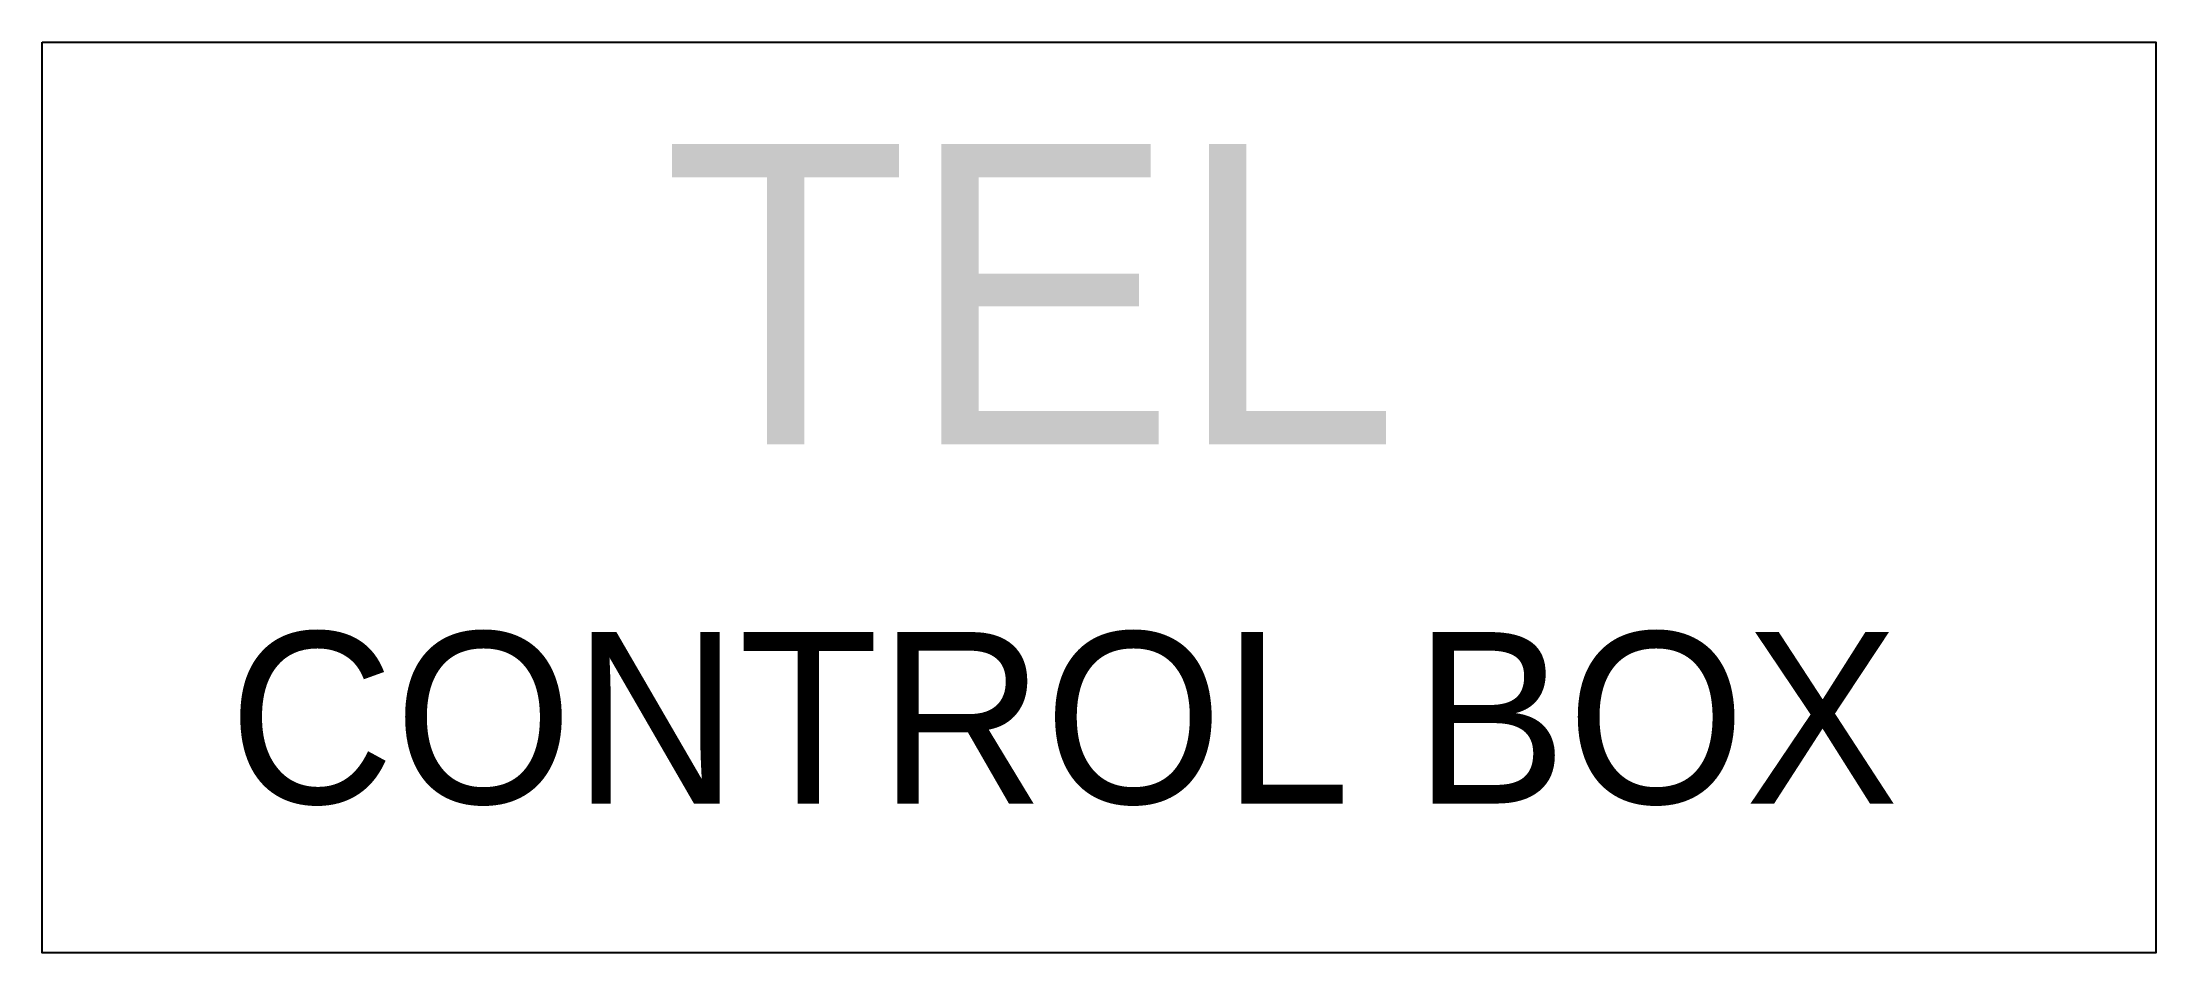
# Model space of a CAD drawing. Header units: feet. Extents: x -2.61 to 2.32, y -1.06 to 1.07.
import ezdxf

# ---------------------------------------------------------------- set-up
doc = ezdxf.new("R2010")
doc.units = ezdxf.units.FT
doc.header["$MEASUREMENT"] = 0

msp = doc.modelspace()

# ---------------------------------------------------------------- linework, layer by layer
msp.add_lwpolyline([(-2.6075, 1.0671), (2.3204, 1.0671), (2.3204, -1.0564), (-2.6075, -1.0564)], close=True)

# ---------------------------------------------------------------- texts
at = {"attachment_point": 1}
for s, insert, char_height, width in [('TEL', (-1.1601, 0.8295), 0.7, 1.028372), ('CONTROL BOX', (-2.173, -0.3085), 0.4, 9.370791)]:
    msp.add_mtext(s, dxfattribs=dict(at, insert=insert, char_height=char_height, width=width))

doc.saveas('drawing.dxf')
